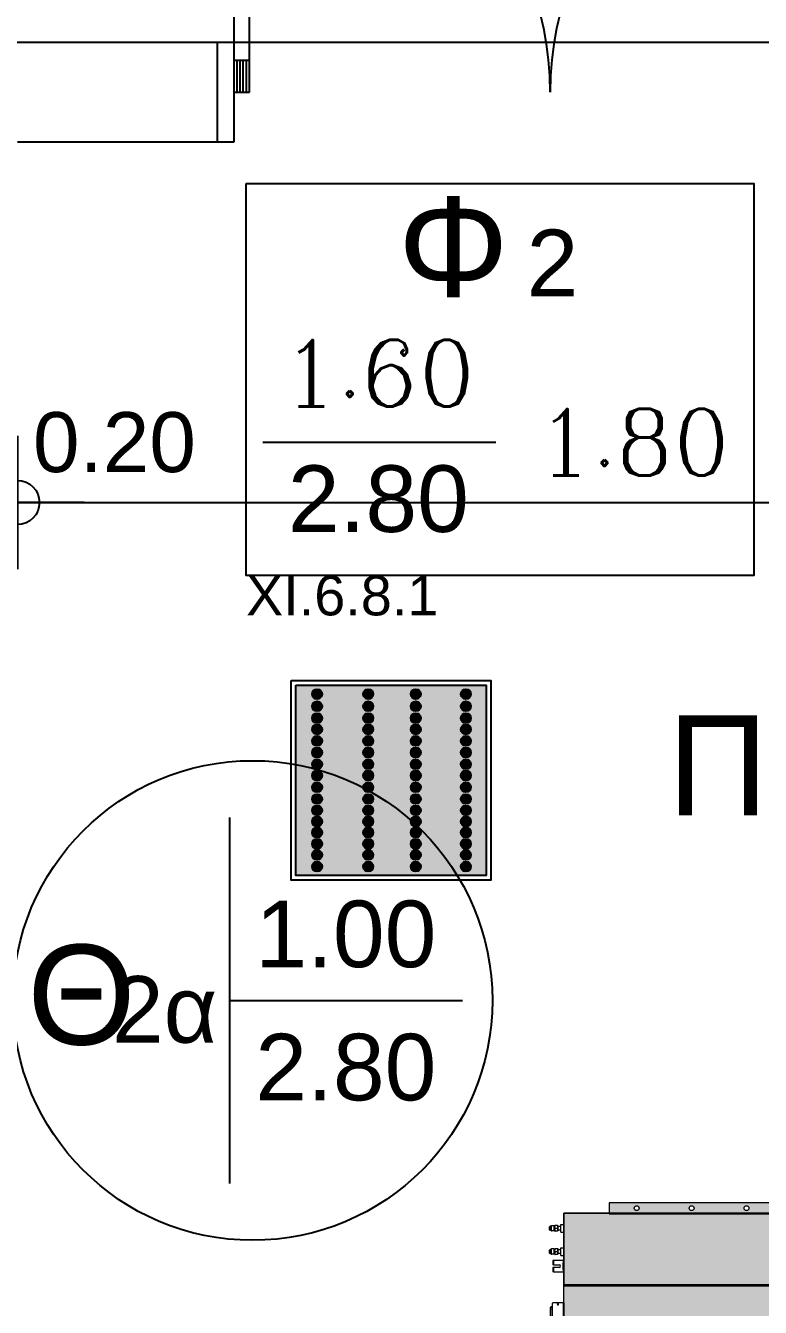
# Model space of a CAD drawing. Header units: metres. Extents: x 0 to 132, y -109 to 310.
# Drawn here: x 15.243 to 17.45, y 21.583 to 25.433 of the extents above; entities that cross this region are included whole.
import ezdxf
from ezdxf.enums import TextEntityAlignment as Align

# ---------------------------------------------------------------- set-up
doc = ezdxf.new("R2010")
doc.units = ezdxf.units.M
doc.header["$LTSCALE"] = 0.036
doc.layers.get('0').update_dxf_attribs({"color": 252})
doc.layers.get('Defpoints').update_dxf_attribs({"color": 252})
for name, color, linetype in [('arxitektonika', 254, 'Continuous'), ('DIMBLK', 252, 'Continuous'), ('electext', 20, 'Continuous'), ('HLEK_FL001_SYMBOLS', 230, 'Continuous'), ('Parathira', 252, 'Continuous')]:
    doc.layers.add(name, color=color, linetype=linetype)
doc.layers.add('axel', color=170, linetype='Continuous', lineweight=0)
doc.styles.add('COMU-N', font='arial.ttf')
doc.styles.get("Standard").update_dxf_attribs({"font": 'arial.ttf'})
doc.dimstyles.new('CADWDOT', dxfattribs={"dimscale": 0.1, "dimtxt": 1.8, "dimasz": 0.08, "dimexe": 2, "dimexo": 0, "dimgap": 0.09, "dimtad": 0, "dimrnd": 0.001, "dimzin": 0, "dimdsep": 46, "dimtxsty": 'Standard', "dimblk1": 'ARTDIM', "dimblk2": 'ARTDIM', "dimsah": 1, "dimcen": 0.09, "dimdle": 0.05, "dimse1": 1, "dimse2": 1, "dimadec": 0, "dimazin": 0, "dimtfac": 1, "dimtmove": 0, "dimatfit": 3, "dimldrblk": 'ARTDIM', "dimfxl": 2, "dimtvp": 0.9999, "dimtolj": 1, "dimtzin": 0, "dimarcsym": 0})

# ---------------------------------------------------------------- blocks, each defined once
blk = doc.blocks.new('A$C30105C54')
at = {"layer": 'Parathira'}
for p, q in [((0.05, 0.8), (0.05, -0.15)), ((0.0595, 0.705), (0.0595, 0.8)), ((0.069, 0.705), (0.069, 0.7998)), ((0.0785, 0.705), (0.0785, 0.7996)), ((0.088, 0.705), (0.088, 0.7992)), ((0.0975, -0.15), (0.0975, 0.7988)), ((1.9025, -0.15), (1.9025, 0.7988)), ((1.912, 0.705), (1.912, 0.7992)), ((1.9215, 0.705), (1.9215, 0.7996)), ((1.931, 0.705), (1.931, 0.7998)), ((1.9405, 0.705), (1.9405, 0.8)), ((1.95, 0.8), (1.95, -0.15)), ((0.0975, 0.705), (0.05, 0.705)), ((1.9025, 0.705), (1.95, 0.705)), ((0, 0), (0.05, 0)), ((0.05, 0), (0.05, -0.3)), ((1.95, 0), (1.95, -0.3)), ((2, 0), (1.95, 0)), ((0.0975, -0.055), (0.05, -0.055)), ((0.0595, -0.15), (0.0595, -0.055)), ((0.069, -0.15), (0.069, -0.055)), ((0.0785, -0.15), (0.0785, -0.055)), ((0.088, -0.15), (0.088, -0.055)), ((1.9025, -0.055), (1.95, -0.055)), ((1.912, -0.15), (1.912, -0.055)), ((1.9215, -0.15), (1.9215, -0.055)), ((1.931, -0.15), (1.931, -0.055)), ((1.9405, -0.15), (1.9405, -0.055)), ((0.05, -0.15), (0.0975, -0.15)), ((1.95, -0.15), (1.9025, -0.15)), ((0.05, -0.3), (0, -0.3)), ((1.95, -0.3), (2, -0.3))]:
    blk.add_line(p, q, dxfattribs=at)
for centre, start, end in [((0.05, -0.15), 0, 90), ((1.95, -0.15), 90, 180)]:
    blk.add_arc(centre, 0.95, start, end, dxfattribs=at)
blk = doc.blocks.new('ARTDIM')
at = {"layer": 'DIMBLK'}
for p, q in [((0, -24.9975), (0, 24.9975)), ((-24.9975, 0), (24.9975, 0))]:
    blk.add_line(p, q, dxfattribs=at)
blk.add_circle((0, 0), 8.25, dxfattribs=at)
blk = doc.blocks.new('*D284')
at = {"layer": 'arxitektonika', "color": 0, "lineweight": -2}
for p, q in [((15.0262, 24.0007), (15.2102, 24.0007)), ((15.2182, 24.0007), (15.7927, 24.0007))]:
    blk.add_line(p, q, dxfattribs=at)
at = {"layer": 'Defpoints', "color": 0, "transparency": 16777216}
for p in [(15.0182, 24.4001), (15.2182, 24.4001), (15.2182, 24.0007)]:
    blk.add_point(p, dxfattribs=at)
at = {"layer": 'arxitektonika', "color": 0, "lineweight": -2, "xscale": 0.008, "yscale": 0.008, "zscale": 0.008, "rotation": 180}
blk.add_blockref('ARTDIM', (15.0182, 24.0007), dxfattribs=at)
at = {"layer": 'arxitektonika', "color": 0, "lineweight": -2, "xscale": 0.008, "yscale": 0.008, "zscale": 0.008}
blk.add_blockref('ARTDIM', (15.2182, 24.0007), dxfattribs=at)
at = {"layer": 'arxitektonika', "color": 0, "insert": (15.5095, 24.1807), "char_height": 0.18, "attachment_point": 5}
blk.add_mtext('\\A1;0.20', dxfattribs=at)
blk = doc.blocks.new('*D300')
at = {"layer": 'arxitektonika', "color": 0, "lineweight": -2}
blk.add_line((15.2262, 24.0007), (22.0102, 24.0007), dxfattribs=at)
at = {"layer": 'Defpoints', "color": 0, "transparency": 16777216}
for p in [(15.2182, 25.083), (22.0182, 25.083), (22.0182, 24.0007)]:
    blk.add_point(p, dxfattribs=at)
at = {"layer": 'arxitektonika', "color": 0, "lineweight": -2, "xscale": 0.008, "yscale": 0.008, "zscale": 0.008, "rotation": 180}
blk.add_blockref('ARTDIM', (15.2182, 24.0007), dxfattribs=at)
at = {"layer": 'arxitektonika', "color": 0, "lineweight": -2, "xscale": 0.008, "yscale": 0.008, "zscale": 0.008}
blk.add_blockref('ARTDIM', (22.0182, 24.0007), dxfattribs=at)
at = {"layer": 'arxitektonika', "color": 0, "insert": (18.6182, 24.1807), "char_height": 0.18, "attachment_point": 5}
blk.add_mtext('\\A1;6.80', dxfattribs=at)
blk = doc.blocks.new('panel led 4x16W 60x60cm acrylic')
at = {"layer": 'HLEK_FL001_SYMBOLS', "linetype": 'Continuous', "lineweight": 0}
h = blk.add_hatch(color=201, dxfattribs=at)
h.dxf.hatch_style = 1
h.paths.add_polyline_path([(45.4184, 65.5575), (45.4184, 64.9863), (45.9896, 64.9863), (45.9896, 65.5575)])
h.paths.add_polyline_path([(45.6208, 65.3554, -1), (45.6508, 65.3554, -1)], flags=16)
h.paths.add_polyline_path([(45.6208, 65.3904, -1), (45.6508, 65.3904, -1)], flags=16)
h.paths.add_polyline_path([(45.7936, 65.3554, -1), (45.7636, 65.3554, -1)], flags=16)
h.paths.add_polyline_path([(45.7636, 65.3904, -1), (45.7936, 65.3904, -1)], flags=16)
h.paths.add_polyline_path([(45.6508, 65.3202, -1), (45.6208, 65.3202, -1)], flags=16)
h.paths.add_polyline_path([(45.7936, 65.3202, -1), (45.7636, 65.3202, -1)], flags=16)
h.paths.add_polyline_path([(45.6208, 65.4249, -1), (45.6508, 65.4249, -1)], flags=16)
h.paths.add_polyline_path([(45.7636, 65.4249, -1), (45.7936, 65.4249, -1)], flags=16)
h.paths.add_polyline_path([(45.6508, 65.2864, -1), (45.6208, 65.2864, -1)], flags=16)
h.paths.add_polyline_path([(45.7936, 65.2864, -1), (45.7636, 65.2864, -1)], flags=16)
h.paths.add_polyline_path([(45.6208, 65.4586, -1), (45.6508, 65.4586, -1)], flags=16)
h.paths.add_polyline_path([(45.7636, 65.4586, -1), (45.7936, 65.4586, -1)], flags=16)
h.paths.add_polyline_path([(45.6508, 65.2511, -1), (45.6208, 65.2511, -1)], flags=16)
h.paths.add_polyline_path([(45.7936, 65.2511, -1), (45.7636, 65.2511, -1)], flags=16)
h.paths.add_polyline_path([(45.6208, 65.4943, -1), (45.6508, 65.4943, -1)], flags=16)
h.paths.add_polyline_path([(45.7636, 65.4943, -1), (45.7936, 65.4943, -1)], flags=16)
h.paths.add_polyline_path([(45.6508, 65.2158, -1), (45.6208, 65.2158, -1)], flags=16)
h.paths.add_polyline_path([(45.7936, 65.2158, -1), (45.7636, 65.2158, -1)], flags=16)
h.paths.add_polyline_path([(45.6208, 65.531, -1), (45.6508, 65.531, -1)], flags=16)
h.paths.add_polyline_path([(45.7636, 65.531, -1), (45.7936, 65.531, -1)], flags=16)
h.paths.add_polyline_path([(45.6508, 65.1817, -1), (45.6208, 65.1817, -1)], flags=16)
h.paths.add_polyline_path([(45.7936, 65.1817, -1), (45.7636, 65.1817, -1)], flags=16)
h.paths.add_polyline_path([(45.4672, 65.3554, -1), (45.4972, 65.3554, -1)], flags=16)
h.paths.add_polyline_path([(45.4672, 65.3904, -1), (45.4972, 65.3904, -1)], flags=16)
h.paths.add_polyline_path([(45.4972, 65.3202, -1), (45.4672, 65.3202, -1)], flags=16)
h.paths.add_polyline_path([(45.6508, 65.1482, -1), (45.6208, 65.1482, -1)], flags=16)
h.paths.add_polyline_path([(45.9441, 65.3554, -1), (45.9141, 65.3554, -1)], flags=16)
h.paths.add_polyline_path([(45.9441, 65.3904, -1), (45.9141, 65.3904, -1)], flags=16)
h.paths.add_polyline_path([(45.7936, 65.1482, -1), (45.7636, 65.1482, -1)], flags=16)
h.paths.add_polyline_path([(45.4672, 65.4249, -1), (45.4972, 65.4249, -1)], flags=16)
h.paths.add_polyline_path([(45.9441, 65.3202, -1), (45.9141, 65.3202, -1)], flags=16)
h.paths.add_polyline_path([(45.4972, 65.2864, -1), (45.4672, 65.2864, -1)], flags=16)
h.paths.add_polyline_path([(45.9141, 65.4249, -1), (45.9441, 65.4249, -1)], flags=16)
h.paths.add_polyline_path([(45.9441, 65.2864, -1), (45.9141, 65.2864, -1)], flags=16)
h.paths.add_polyline_path([(45.4672, 65.4586, -1), (45.4972, 65.4586, -1)], flags=16)
h.paths.add_polyline_path([(45.9141, 65.4586, -1), (45.9441, 65.4586, -1)], flags=16)
h.paths.add_polyline_path([(45.4972, 65.2511, -1), (45.4672, 65.2511, -1)], flags=16)
h.paths.add_polyline_path([(45.9441, 65.2511, -1), (45.9141, 65.2511, -1)], flags=16)
h.paths.add_polyline_path([(45.4672, 65.4943, -1), (45.4972, 65.4943, -1)], flags=16)
h.paths.add_polyline_path([(45.6508, 65.1152, -1), (45.6208, 65.1152, -1)], flags=16)
h.paths.add_polyline_path([(45.7936, 65.1152, -1), (45.7636, 65.1152, -1)], flags=16)
h.paths.add_polyline_path([(45.9141, 65.4943, -1), (45.9441, 65.4943, -1)], flags=16)
h.paths.add_polyline_path([(45.4972, 65.2158, -1), (45.4672, 65.2158, -1)], flags=16)
h.paths.add_polyline_path([(45.9441, 65.2158, -1), (45.9141, 65.2158, -1)], flags=16)
h.paths.add_polyline_path([(45.4672, 65.531, -1), (45.4972, 65.531, -1)], flags=16)
h.paths.add_polyline_path([(45.9141, 65.531, -1), (45.9441, 65.531, -1)], flags=16)
h.paths.add_polyline_path([(45.4972, 65.1817, -1), (45.4672, 65.1817, -1)], flags=16)
h.paths.add_polyline_path([(45.9441, 65.1817, -1), (45.9141, 65.1817, -1)], flags=16)
h.paths.add_polyline_path([(45.6508, 65.0811, -1), (45.6208, 65.0811, -1)], flags=16)
h.paths.add_polyline_path([(45.7936, 65.0811, -1), (45.7636, 65.0811, -1)], flags=16)
h.paths.add_polyline_path([(45.4972, 65.1482, -1), (45.4672, 65.1482, -1)], flags=16)
h.paths.add_polyline_path([(45.9441, 65.1482, -1), (45.9141, 65.1482, -1)], flags=16)
h.paths.add_polyline_path([(45.6508, 65.048, -1), (45.6208, 65.048, -1)], flags=16)
h.paths.add_polyline_path([(45.7936, 65.048, -1), (45.7636, 65.048, -1)], flags=16)
h.paths.add_polyline_path([(45.4972, 65.1152, -1), (45.4672, 65.1152, -1)], flags=16)
h.paths.add_polyline_path([(45.9441, 65.1152, -1), (45.9141, 65.1152, -1)], flags=16)
h.paths.add_polyline_path([(45.6508, 65.0128, -1), (45.6208, 65.0128, -1)], flags=16)
h.paths.add_polyline_path([(45.4972, 65.0811, -1), (45.4672, 65.0811, -1)], flags=16)
h.paths.add_polyline_path([(45.7936, 65.0128, -1), (45.7636, 65.0128, -1)], flags=16)
h.paths.add_polyline_path([(45.9441, 65.0811, -1), (45.9141, 65.0811, -1)], flags=16)
h.paths.add_polyline_path([(45.4972, 65.048, -1), (45.4672, 65.048, -1)], flags=16)
h.paths.add_polyline_path([(45.9441, 65.048, -1), (45.9141, 65.048, -1)], flags=16)
h.paths.add_polyline_path([(45.4972, 65.0128, -1), (45.4672, 65.0128, -1)], flags=16)
h.paths.add_polyline_path([(45.9441, 65.0128, -1), (45.9141, 65.0128, -1)], flags=16)
h = blk.add_hatch(color=11, dxfattribs=at)
h.dxf.hatch_style = 1
h.paths.add_polyline_path([(45.4972, 65.531, 1), (45.4672, 65.531, 1)])
h = blk.add_hatch(color=11, dxfattribs=at)
h.dxf.hatch_style = 1
h.paths.add_polyline_path([(45.6508, 65.531, 1), (45.6208, 65.531, 1)])
h = blk.add_hatch(color=11, dxfattribs=at)
h.dxf.hatch_style = 1
h.paths.add_polyline_path([(45.7936, 65.531, 1), (45.7636, 65.531, 1)])
h = blk.add_hatch(color=11, dxfattribs=at)
h.dxf.hatch_style = 1
h.paths.add_polyline_path([(45.9441, 65.531, 1), (45.9141, 65.531, 1)])
h = blk.add_hatch(color=11, dxfattribs=at)
h.dxf.hatch_style = 1
h.paths.add_polyline_path([(45.4972, 65.4943, 1), (45.4672, 65.4943, 1)])
h = blk.add_hatch(color=11, dxfattribs=at)
h.dxf.hatch_style = 1
h.paths.add_polyline_path([(45.6508, 65.4943, 1), (45.6208, 65.4943, 1)])
h = blk.add_hatch(color=11, dxfattribs=at)
h.dxf.hatch_style = 1
h.paths.add_polyline_path([(45.7936, 65.4943, 1), (45.7636, 65.4943, 1)])
h = blk.add_hatch(color=11, dxfattribs=at)
h.dxf.hatch_style = 1
h.paths.add_polyline_path([(45.9441, 65.4943, 1), (45.9141, 65.4943, 1)])
h = blk.add_hatch(color=11, dxfattribs=at)
h.dxf.hatch_style = 1
h.paths.add_polyline_path([(45.4972, 65.4586, 1), (45.4672, 65.4586, 1)])
h = blk.add_hatch(color=11, dxfattribs=at)
h.dxf.hatch_style = 1
h.paths.add_polyline_path([(45.6508, 65.4586, 1), (45.6208, 65.4586, 1)])
h = blk.add_hatch(color=11, dxfattribs=at)
h.dxf.hatch_style = 1
h.paths.add_polyline_path([(45.7936, 65.4586, 1), (45.7636, 65.4586, 1)])
h = blk.add_hatch(color=11, dxfattribs=at)
h.dxf.hatch_style = 1
h.paths.add_polyline_path([(45.9441, 65.4586, 1), (45.9141, 65.4586, 1)])
h = blk.add_hatch(color=11, dxfattribs=at)
h.dxf.hatch_style = 1
h.paths.add_polyline_path([(45.4972, 65.4249, 1), (45.4672, 65.4249, 1)])
h = blk.add_hatch(color=11, dxfattribs=at)
h.dxf.hatch_style = 1
h.paths.add_polyline_path([(45.6508, 65.4249, 1), (45.6208, 65.4249, 1)])
h = blk.add_hatch(color=11, dxfattribs=at)
h.dxf.hatch_style = 1
h.paths.add_polyline_path([(45.7936, 65.4249, 1), (45.7636, 65.4249, 1)])
h = blk.add_hatch(color=11, dxfattribs=at)
h.dxf.hatch_style = 1
h.paths.add_polyline_path([(45.9441, 65.4249, 1), (45.9141, 65.4249, 1)])
h = blk.add_hatch(color=11, dxfattribs=at)
h.dxf.hatch_style = 1
h.paths.add_polyline_path([(45.4972, 65.3904, 1), (45.4672, 65.3904, 1)])
h = blk.add_hatch(color=11, dxfattribs=at)
h.dxf.hatch_style = 1
h.paths.add_polyline_path([(45.6508, 65.3904, 1), (45.6208, 65.3904, 1)])
h = blk.add_hatch(color=11, dxfattribs=at)
h.dxf.hatch_style = 1
h.paths.add_polyline_path([(45.7936, 65.3904, 1), (45.7636, 65.3904, 1)])
h = blk.add_hatch(color=11, dxfattribs=at)
h.dxf.hatch_style = 1
h.paths.add_polyline_path([(45.9441, 65.3904, 1), (45.9141, 65.3904, 1)])
h = blk.add_hatch(color=11, dxfattribs=at)
h.dxf.hatch_style = 1
h.paths.add_polyline_path([(45.4972, 65.3554, 1), (45.4672, 65.3554, 1)])
h = blk.add_hatch(color=11, dxfattribs=at)
h.dxf.hatch_style = 1
h.paths.add_polyline_path([(45.4972, 65.3202, 1), (45.4672, 65.3202, 1)])
h = blk.add_hatch(color=11, dxfattribs=at)
h.dxf.hatch_style = 1
h.paths.add_polyline_path([(45.6508, 65.3554, 1), (45.6208, 65.3554, 1)])
h = blk.add_hatch(color=11, dxfattribs=at)
h.dxf.hatch_style = 1
h.paths.add_polyline_path([(45.6508, 65.3202, 1), (45.6208, 65.3202, 1)])
h = blk.add_hatch(color=11, dxfattribs=at)
h.dxf.hatch_style = 1
h.paths.add_polyline_path([(45.7936, 65.3554, 1), (45.7636, 65.3554, 1)])
h = blk.add_hatch(color=11, dxfattribs=at)
h.dxf.hatch_style = 1
h.paths.add_polyline_path([(45.7936, 65.3202, 1), (45.7636, 65.3202, 1)])
h = blk.add_hatch(color=11, dxfattribs=at)
h.dxf.hatch_style = 1
h.paths.add_polyline_path([(45.9441, 65.3554, 1), (45.9141, 65.3554, 1)])
h = blk.add_hatch(color=11, dxfattribs=at)
h.dxf.hatch_style = 1
h.paths.add_polyline_path([(45.9441, 65.3202, 1), (45.9141, 65.3202, 1)])
h = blk.add_hatch(color=11, dxfattribs=at)
h.dxf.hatch_style = 1
h.paths.add_polyline_path([(45.4972, 65.2864, 1), (45.4672, 65.2864, 1)])
h = blk.add_hatch(color=11, dxfattribs=at)
h.dxf.hatch_style = 1
h.paths.add_polyline_path([(45.6508, 65.2864, 1), (45.6208, 65.2864, 1)])
h = blk.add_hatch(color=11, dxfattribs=at)
h.dxf.hatch_style = 1
h.paths.add_polyline_path([(45.7936, 65.2864, 1), (45.7636, 65.2864, 1)])
h = blk.add_hatch(color=11, dxfattribs=at)
h.dxf.hatch_style = 1
h.paths.add_polyline_path([(45.9441, 65.2864, 1), (45.9141, 65.2864, 1)])
h = blk.add_hatch(color=11, dxfattribs=at)
h.dxf.hatch_style = 1
h.paths.add_polyline_path([(45.4972, 65.2511, 1), (45.4672, 65.2511, 1)])
h = blk.add_hatch(color=11, dxfattribs=at)
h.dxf.hatch_style = 1
h.paths.add_polyline_path([(45.6508, 65.2511, 1), (45.6208, 65.2511, 1)])
h = blk.add_hatch(color=11, dxfattribs=at)
h.dxf.hatch_style = 1
h.paths.add_polyline_path([(45.7936, 65.2511, 1), (45.7636, 65.2511, 1)])
h = blk.add_hatch(color=11, dxfattribs=at)
h.dxf.hatch_style = 1
h.paths.add_polyline_path([(45.9441, 65.2511, 1), (45.9141, 65.2511, 1)])
h = blk.add_hatch(color=11, dxfattribs=at)
h.dxf.hatch_style = 1
h.paths.add_polyline_path([(45.4972, 65.2158, 1), (45.4672, 65.2158, 1)])
h = blk.add_hatch(color=11, dxfattribs=at)
h.dxf.hatch_style = 1
h.paths.add_polyline_path([(45.6508, 65.2158, 1), (45.6208, 65.2158, 1)])
h = blk.add_hatch(color=11, dxfattribs=at)
h.dxf.hatch_style = 1
h.paths.add_polyline_path([(45.7936, 65.2158, 1), (45.7636, 65.2158, 1)])
h = blk.add_hatch(color=11, dxfattribs=at)
h.dxf.hatch_style = 1
h.paths.add_polyline_path([(45.9441, 65.2158, 1), (45.9141, 65.2158, 1)])
h = blk.add_hatch(color=11, dxfattribs=at)
h.dxf.hatch_style = 1
h.paths.add_polyline_path([(45.4972, 65.1817, 1), (45.4672, 65.1817, 1)])
h = blk.add_hatch(color=11, dxfattribs=at)
h.dxf.hatch_style = 1
h.paths.add_polyline_path([(45.6508, 65.1817, 1), (45.6208, 65.1817, 1)])
h = blk.add_hatch(color=11, dxfattribs=at)
h.dxf.hatch_style = 1
h.paths.add_polyline_path([(45.7936, 65.1817, 1), (45.7636, 65.1817, 1)])
h = blk.add_hatch(color=11, dxfattribs=at)
h.dxf.hatch_style = 1
h.paths.add_polyline_path([(45.9441, 65.1817, 1), (45.9141, 65.1817, 1)])
h = blk.add_hatch(color=11, dxfattribs=at)
h.dxf.hatch_style = 1
h.paths.add_polyline_path([(45.4972, 65.1482, 1), (45.4672, 65.1482, 1)])
h = blk.add_hatch(color=11, dxfattribs=at)
h.dxf.hatch_style = 1
h.paths.add_polyline_path([(45.6508, 65.1482, 1), (45.6208, 65.1482, 1)])
h = blk.add_hatch(color=11, dxfattribs=at)
h.dxf.hatch_style = 1
h.paths.add_polyline_path([(45.7936, 65.1482, 1), (45.7636, 65.1482, 1)])
h = blk.add_hatch(color=11, dxfattribs=at)
h.dxf.hatch_style = 1
h.paths.add_polyline_path([(45.9441, 65.1482, 1), (45.9141, 65.1482, 1)])
h = blk.add_hatch(color=11, dxfattribs=at)
h.dxf.hatch_style = 1
h.paths.add_polyline_path([(45.4972, 65.1152, 1), (45.4672, 65.1152, 1)])
h = blk.add_hatch(color=11, dxfattribs=at)
h.dxf.hatch_style = 1
h.paths.add_polyline_path([(45.6508, 65.1152, 1), (45.6208, 65.1152, 1)])
h = blk.add_hatch(color=11, dxfattribs=at)
h.dxf.hatch_style = 1
h.paths.add_polyline_path([(45.7936, 65.1152, 1), (45.7636, 65.1152, 1)])
h = blk.add_hatch(color=11, dxfattribs=at)
h.dxf.hatch_style = 1
h.paths.add_polyline_path([(45.9441, 65.1152, 1), (45.9141, 65.1152, 1)])
h = blk.add_hatch(color=11, dxfattribs=at)
h.dxf.hatch_style = 1
h.paths.add_polyline_path([(45.4972, 65.0811, 1), (45.4672, 65.0811, 1)])
h = blk.add_hatch(color=11, dxfattribs=at)
h.dxf.hatch_style = 1
h.paths.add_polyline_path([(45.6508, 65.0811, 1), (45.6208, 65.0811, 1)])
h = blk.add_hatch(color=11, dxfattribs=at)
h.dxf.hatch_style = 1
h.paths.add_polyline_path([(45.7936, 65.0811, 1), (45.7636, 65.0811, 1)])
h = blk.add_hatch(color=11, dxfattribs=at)
h.dxf.hatch_style = 1
h.paths.add_polyline_path([(45.9441, 65.0811, 1), (45.9141, 65.0811, 1)])
h = blk.add_hatch(color=11, dxfattribs=at)
h.dxf.hatch_style = 1
h.paths.add_polyline_path([(45.4972, 65.048, 1), (45.4672, 65.048, 1)])
h = blk.add_hatch(color=11, dxfattribs=at)
h.dxf.hatch_style = 1
h.paths.add_polyline_path([(45.4972, 65.0128, 1), (45.4672, 65.0128, 1)])
h = blk.add_hatch(color=11, dxfattribs=at)
h.dxf.hatch_style = 1
h.paths.add_polyline_path([(45.6508, 65.048, 1), (45.6208, 65.048, 1)])
h = blk.add_hatch(color=11, dxfattribs=at)
h.dxf.hatch_style = 1
h.paths.add_polyline_path([(45.6508, 65.0128, 1), (45.6208, 65.0128, 1)])
h = blk.add_hatch(color=11, dxfattribs=at)
h.dxf.hatch_style = 1
h.paths.add_polyline_path([(45.7936, 65.048, 1), (45.7636, 65.048, 1)])
h = blk.add_hatch(color=11, dxfattribs=at)
h.dxf.hatch_style = 1
h.paths.add_polyline_path([(45.7936, 65.0128, 1), (45.7636, 65.0128, 1)])
h = blk.add_hatch(color=11, dxfattribs=at)
h.dxf.hatch_style = 1
h.paths.add_polyline_path([(45.9441, 65.048, 1), (45.9141, 65.048, 1)])
h = blk.add_hatch(color=11, dxfattribs=at)
h.dxf.hatch_style = 1
h.paths.add_polyline_path([(45.9441, 65.0128, 1), (45.9141, 65.0128, 1)])
at = {"layer": 'HLEK_FL001_SYMBOLS'}
for points in [[(45.4043, 65.5722), (46.0043, 65.5722), (46.0043, 64.9722), (45.4043, 64.9722)], [(45.4184, 65.5575), (45.9896, 65.5575), (45.9896, 64.9863), (45.4184, 64.9863)]]:
    blk.add_lwpolyline(points, close=True, dxfattribs=at)
for centre in [(45.4822, 65.531), (45.6358, 65.531), (45.7786, 65.531), (45.9291, 65.531), (45.4822, 65.4943), (45.6358, 65.4943), (45.7786, 65.4943), (45.9291, 65.4943), (45.4822, 65.4586), (45.6358, 65.4586), (45.7786, 65.4586), (45.9291, 65.4586), (45.4822, 65.4249), (45.6358, 65.4249), (45.7786, 65.4249), (45.9291, 65.4249), (45.4822, 65.3904), (45.6358, 65.3904), (45.7786, 65.3904), (45.9291, 65.3904), (45.4822, 65.3554), (45.4822, 65.3202), (45.6358, 65.3554), (45.6358, 65.3202), (45.7786, 65.3554), (45.7786, 65.3202), (45.9291, 65.3554), (45.9291, 65.3202), (45.4822, 65.2864), (45.6358, 65.2864), (45.7786, 65.2864), (45.9291, 65.2864), (45.4822, 65.2511), (45.6358, 65.2511), (45.7786, 65.2511), (45.9291, 65.2511), (45.4822, 65.2158), (45.6358, 65.2158), (45.7786, 65.2158), (45.9291, 65.2158), (45.4822, 65.1817), (45.6358, 65.1817), (45.7786, 65.1817), (45.9291, 65.1817), (45.4822, 65.1482), (45.6358, 65.1482), (45.7786, 65.1482), (45.9291, 65.1482), (45.4822, 65.1152), (45.6358, 65.1152), (45.7786, 65.1152), (45.9291, 65.1152), (45.4822, 65.0811), (45.6358, 65.0811), (45.7786, 65.0811), (45.9291, 65.0811), (45.4822, 65.048), (45.4822, 65.0128), (45.6358, 65.048), (45.6358, 65.0128), (45.7786, 65.048), (45.7786, 65.0128), (45.9291, 65.048), (45.9291, 65.0128)]:
    blk.add_circle(centre, 0.015, dxfattribs=at)
blk = doc.blocks.new('A$C5A126718')
at = {"layer": 'axel'}
for p, q in [((-0.0317, 0.0343), (-0.0317, 0.0321)), ((-0.0301, 0.0343), (-0.0317, 0.0343)), ((-0.0317, 0.0321), (-0.0317, 0.0236)), ((-0.0317, 0.0321), (-0.0301, 0.0321)), ((-0.0317, 0.0236), (-0.0301, 0.0236)), ((-0.0317, 0.0236), (-0.0317, 0.0214)), ((-0.0301, 0.0214), (-0.0317, 0.0214)), ((-0.0301, 0.0129), (-0.0317, 0.0129)), ((-0.0317, 0.0129), (-0.0317, 0.0107)), ((-0.0317, 0.0107), (-0.0301, 0.0107)), ((-0.0317, 0.0107), (-0.0317, 0.0021)), ((-0.0317, 0.0021), (-0.0301, 0.0021)), ((-0.0317, 0.0021), (-0.0317, 0)), ((-0.0301, 0), (-0.0317, 0)), ((-0.0012, 0.0343), (-0.0301, 0.0343)), ((-0.0301, 0.0343), (-0.0301, 0.0321)), ((-0.0301, 0.0321), (-0.0301, 0.0236)), ((-0.0301, 0.0236), (-0.0301, 0.0214)), ((-0.0301, 0.0214), (-0.0131, 0.0214)), ((-0.0301, 0.0129), (-0.0301, 0.0107)), ((-0.0131, 0.0129), (-0.0301, 0.0129)), ((-0.0301, 0.0107), (-0.0301, 0.0021)), ((-0.0301, 0.0021), (-0.0301, 0)), ((-0.0301, 0), (-0.0012, 0)), ((-0.0012, 0.0343), (0, 0.0343)), ((-0.0012, 0.0343), (-0.0012, 0.033)), ((-0.0012, 0.033), (-0.0012, 0.03)), ((-0.0012, 0.03), (-0.0012, 0.0271)), ((-0.0012, 0.0271), (0, 0.0271)), ((-0.0012, 0.027), (-0.0012, 0.0271)), ((-0.0012, 0.0073), (-0.0012, 0.027)), ((-0.0012, 0.0071), (-0.0012, 0.0073)), ((-0.0012, 0.0071), (0, 0.0071)), ((-0.0012, 0.0071), (-0.0012, 0.0043)), ((-0.0012, 0.0043), (-0.0012, 0.0013)), ((-0.0012, 0.0013), (-0.0012, 0)), ((-0.0012, 0), (0, 0)), ((0.0004, 0.0271), (0.0004, 0.0343)), ((0.0004, 0.0271), (0.0004, 0.0343)), ((0.0004, 0.0211), (0.0004, 0.0271)), ((0.0004, 0.0211), (0.0004, 0.0271)), ((0.0004, 0.0207), (0.0004, 0.0211)), ((0.0004, 0.0207), (0.0004, 0.0211)), ((0.0004, 0.0186), (0.0004, 0.0207)), ((0.0004, 0.0186), (0.0004, 0.0207)), ((0.0004, 0.0157), (0.0004, 0.0186)), ((0.0004, 0.0157), (0.0004, 0.0186)), ((0.0004, 0.0136), (0.0004, 0.0157)), ((0.0004, 0.0136), (0.0004, 0.0157)), ((0.0004, 0.0132), (0.0004, 0.0136)), ((0.0004, 0.0132), (0.0004, 0.0136)), ((0.0004, 0.0071), (0.0004, 0.0132)), ((0.0004, 0.0071), (0.0004, 0.0132)), ((0.0004, 0), (0.0004, 0.0071)), ((0.0004, 0), (0.0004, 0.0071))]:
    blk.add_line(p, q, dxfattribs=at)
blk.add_arc((-0.0131, 0.0171), 0.00429, 270, 90, dxfattribs=at)
blk = doc.blocks.new('A$C3A54651E')
at = {"layer": 'axel'}
for p, q in [((0.0091, 0.0228), (0, 0.0228)), ((0, 0.0228), (0, 0)), ((0.0091, 0), (0, 0)), ((0.0091, 0), (0.0091, 0.0228)), ((0.0091, 0.0171), (0.0162, 0.0171)), ((0.0091, 0.0057), (0.0162, 0.0057)), ((0.0162, 0.019), (0.0166, 0.0193)), ((0.0162, 0.0038), (0.0162, 0.019)), ((0.0162, 0.0038), (0.0166, 0.0035)), ((0.0166, 0.0035), (0.0166, 0.0193)), ((0.0166, 0.0193), (0.0184, 0.0193)), ((0.0166, 0.0035), (0.0184, 0.0035)), ((0.0184, 0.02), (0.0184, 0.0199)), ((0.0184, 0.02), (0.0184, 0.02)), ((0.0184, 0.0199), (0.0184, 0.0193)), ((0.0184, 0.0193), (0.0184, 0.0153)), ((0.0184, 0.0153), (0.0184, 0.0067)), ((0.0184, 0.0067), (0.0184, 0.0035)), ((0.0184, 0.0035), (0.0184, 0.0028)), ((0.0184, 0.0028), (0.0184, 0.0028)), ((0.0191, 0.0202), (0.0254, 0.0202)), ((0.0191, 0.0197), (0.0254, 0.0197)), ((0.0191, 0.0109), (0.0254, 0.0109)), ((0.0191, 0.0026), (0.0254, 0.0026)), ((0.0262, 0.0199), (0.0262, 0.02)), ((0.0262, 0.02), (0.0262, 0.02)), ((0.0262, 0.0182), (0.0262, 0.0199)), ((0.0262, 0.0153), (0.0262, 0.0182)), ((0.0262, 0.0182), (0.0284, 0.0182)), ((0.0262, 0.0067), (0.0262, 0.0153)), ((0.0262, 0.0046), (0.0262, 0.0067)), ((0.0262, 0.0028), (0.0262, 0.0046)), ((0.0262, 0.0046), (0.0284, 0.0046)), ((0.0262, 0.0028), (0.0262, 0.0028)), ((0.0284, 0.0193), (0.037, 0.0193)), ((0.0284, 0.0182), (0.0284, 0.0193)), ((0.0284, 0.0046), (0.0284, 0.0182)), ((0.0284, 0.0035), (0.0284, 0.0046)), ((0.0284, 0.0035), (0.037, 0.0035)), ((0.037, 0.0035), (0.037, 0.0193)), ((0.0373, 0.019), (0.037, 0.0193)), ((0.0373, 0.0037), (0.037, 0.0035)), ((0.0373, 0.0182), (0.0373, 0.019)), ((0.0373, 0.0046), (0.0373, 0.0182)), ((0.0373, 0.0182), (0.0403, 0.0182)), ((0.0373, 0.0037), (0.0373, 0.0046)), ((0.0373, 0.0046), (0.0403, 0.0046)), ((0.0403, 0.0046), (0.0403, 0.0182)), ((0.0423, 0.0162), (0.0403, 0.0182)), ((0.0423, 0.0066), (0.0403, 0.0046)), ((0.0423, 0.0066), (0.0423, 0.0162))]:
    blk.add_line(p, q, dxfattribs=at)
for points in [[(0.0191, 0.0202, 0.004311), (0.019, 0.0202, 0.005535), (0.0188, 0.0202, 0.007292), (0.0187, 0.0201, 0.009929), (0.0186, 0.0201), (0.0186, 0.0201, 0.019665), (0.0185, 0.02, 0.032685), (0.0184, 0.02, 0.060642), (0.0184, 0.02), (0.0184, 0.02)], [(0.0184, 0.0199, 0.159929), (0.0184, 0.0199, 0.090191), (0.0184, 0.0199, 0.0462), (0.0184, 0.0199, 0.02623), (0.0185, 0.0198), (0.0186, 0.0198, 0.013719), (0.0187, 0.0198, 0.009481), (0.0188, 0.0198, 0.006867), (0.0189, 0.0197, 0.005151), (0.0191, 0.0197)], [(0.0191, 0.0197, 0.015295), (0.0188, 0.0186, 0.017604), (0.0186, 0.0175), (0.0185, 0.0169, 0.02245), (0.0184, 0.0158), (0.0184, 0.0153)], [(0.0184, 0.0153, 0.023182), (0.0184, 0.0142, 0.022013), (0.0186, 0.0131), (0.0187, 0.0125, 0.017076), (0.0189, 0.0114), (0.0191, 0.0109)], [(0.0191, 0.0109, 0.016103), (0.0188, 0.0098, 0.018613), (0.0186, 0.0088), (0.0185, 0.0083, 0.023826), (0.0184, 0.0072), (0.0184, 0.0067)], [(0.0184, 0.0067, 0.024647), (0.0184, 0.0057, 0.023359), (0.0186, 0.0046), (0.0187, 0.0041, 0.018023), (0.0189, 0.0031), (0.0191, 0.0026)], [(0.0191, 0.0026, -0.004311), (0.019, 0.0026, -0.005535), (0.0188, 0.0026, -0.007292), (0.0187, 0.0027, -0.009929), (0.0186, 0.0027), (0.0186, 0.0027, -0.019665), (0.0185, 0.0027, -0.032685), (0.0184, 0.0028, -0.060642), (0.0184, 0.0028), (0.0184, 0.0028)], [(0.0262, 0.02, 0.102242), (0.0262, 0.02, 0.051435), (0.0261, 0.02, 0.028507), (0.0261, 0.0201, 0.01755), (0.026, 0.0201), (0.0259, 0.0201, 0.009159), (0.0258, 0.0201, 0.006785), (0.0257, 0.0202, 0.005184), (0.0255, 0.0202), (0.0254, 0.0202)], [(0.0254, 0.0197, 0.004812), (0.0256, 0.0197, 0.00636), (0.0258, 0.0198, 0.008685), (0.0259, 0.0198, 0.012384), (0.026, 0.0198), (0.0261, 0.0198, 0.023143), (0.0261, 0.0199, 0.039656), (0.0262, 0.0199, 0.07579), (0.0262, 0.0199, 0.144125), (0.0262, 0.0199)], [(0.0262, 0.0153, 0.023214), (0.0262, 0.0164, 0.02204), (0.026, 0.0175), (0.0259, 0.018, 0.017046), (0.0256, 0.0191), (0.0254, 0.0197)], [(0.0254, 0.0109, 0.01528), (0.0258, 0.012, 0.017585), (0.026, 0.013), (0.0261, 0.0136, 0.022468), (0.0262, 0.0147), (0.0262, 0.0153)], [(0.0262, 0.0067, 0.024685), (0.0262, 0.0078, 0.023392), (0.026, 0.0088), (0.0259, 0.0093, 0.017988), (0.0256, 0.0103), (0.0254, 0.0109)], [(0.0254, 0.0026, 0.016073), (0.0258, 0.0036, 0.018575), (0.026, 0.0046), (0.0261, 0.0052, 0.023861), (0.0262, 0.0062), (0.0262, 0.0067)], [(0.0262, 0.0028, -0.102242), (0.0262, 0.0028, -0.051435), (0.0261, 0.0028, -0.028507), (0.0261, 0.0027, -0.01755), (0.026, 0.0027), (0.0259, 0.0027, -0.009159), (0.0258, 0.0026, -0.006785), (0.0257, 0.0026, -0.005184), (0.0255, 0.0026), (0.0254, 0.0026)]]:
    blk.add_lwpolyline(points, format="xyb", dxfattribs=at)
blk = doc.blocks.new('A$C531E15D6')
at = {"layer": 'axel'}
for p, q in [((-0.0003, 0.0241), (-0.0003, -0.0359)), ((-0.0003, 0.0241), (0.0009, 0.0241)), ((-0.0003, 0.0134), (0, 0.0134)), ((-0.0003, 0.0113), (0, 0.0113)), ((-0.0003, 0.0066), (-0.0003, 0.0031)), ((-0.0003, 0.0066), (-0.0003, 0.0031)), ((0, 0.0059), (-0.0003, 0.0059)), ((-0.0003, 0.0031), (-0.0003, -0.0276)), ((0.0021, 0.0241), (0, 0.022)), ((0, 0.0059), (0, 0.022)), ((0, -0.0059), (0, 0.0059)), ((0, -0.0059), (0, 0.0059)), ((0.0012, 0.0241), (0.0009, 0.0241)), ((0.0012, 0.0241), (0.0009, 0.0241)), ((0.0012, 0.0241), (0.0021, 0.0241)), ((0.0021, 0.0241), (0.0321, 0.0241)), ((0.0021, 0.0241), (0.0321, 0.0241)), ((0.0321, 0.0241), (0.0343, 0.022)), ((0.0343, 0.022), (0.0343, 0.0134)), ((0.0343, 0.022), (0.0343, 0.0134)), ((0.0343, 0.0134), (0.0343, -0.0251)), ((0.0343, 0.0134), (0.0343, -0.0251)), ((0.038, 0.0127), (0.0343, 0.0128)), ((0.0347, 0.0056), (0.0343, 0.0056)), ((0.0347, 0.0056), (0.0347, -0.0059)), ((0.0357, 0.0099), (0.0357, 0.0045)), ((0.04, 0.0099), (0.0357, 0.0099)), ((0.0357, 0.0045), (0.0357, 0.0038)), ((0.0357, 0.0045), (0.0357, 0.0038)), ((0.0357, 0.0038), (0.0357, -0.0059)), ((0.0357, 0.0038), (0.0357, -0.0059)), ((0.038, 0.0127), (0.038, 0.0099)), ((0.04, 0.0099), (0.04, -0.0059)), ((0, -0.0176), (-0.0003, -0.0176)), ((-0.0003, -0.023), (0, -0.023)), ((-0.0003, -0.0251), (0, -0.0251)), ((-0.0003, -0.0276), (-0.0003, -0.0312)), ((-0.0003, -0.0276), (-0.0003, -0.0312)), ((-0.0003, -0.0359), (0.0021, -0.0359)), ((0, -0.0176), (0, -0.0059)), ((0, -0.0176), (0, -0.0059)), ((0, -0.0337), (0, -0.0176)), ((0.0021, -0.0359), (0, -0.0337)), ((0.0321, -0.0359), (0.0021, -0.0359)), ((0.0321, -0.0359), (0.0021, -0.0359)), ((0.0343, -0.0337), (0.0321, -0.0359)), ((0.0347, -0.0173), (0.0343, -0.0173)), ((0.038, -0.0244), (0.0343, -0.0245)), ((0.0343, -0.0251), (0.0343, -0.0337)), ((0.0343, -0.0251), (0.0343, -0.0337)), ((0.0347, -0.0059), (0.0347, -0.0173)), ((0.0357, -0.0059), (0.0357, -0.0155)), ((0.0357, -0.0059), (0.0357, -0.0155)), ((0.0357, -0.0155), (0.0357, -0.0162)), ((0.0357, -0.0155), (0.0357, -0.0162)), ((0.0357, -0.0162), (0.0357, -0.0216)), ((0.04, -0.0216), (0.0357, -0.0216)), ((0.038, -0.0244), (0.038, -0.0216)), ((0.04, -0.0059), (0.04, -0.0216))]:
    blk.add_line(p, q, dxfattribs=at)
for centre, radius in [((0.0171, 0.0199), 0.00214), ((0.0171, 0.0199), 0.00111), ((0.0171, -0.0316), 0.00214), ((0.0171, -0.0316), 0.00111)]:
    blk.add_circle(centre, radius, dxfattribs=at)
for centre, radius, start, end in [((0.0321, 0.022), 0.00214, 0, 90), ((0.0346, 0.0045), 0.00107, 0, 89.5416), ((0.0321, -0.0337), 0.00214, 270, 0), ((0.0346, -0.0162), 0.00107, 270.4584, 0)]:
    blk.add_arc(centre, radius, start, end, dxfattribs=at)
blk = doc.blocks.new('FCU 10 KANALATO')
at = {"layer": 'axel'}
h = blk.add_hatch(color=211, dxfattribs=at)
h.paths.add_polyline_path([(47988.1338, 13560.164), (47988.1338, 13560.197), (47986.8138, 13560.197), (47986.8138, 13560.164)])
h.paths.add_polyline_path([(47987.5563, 13560.1878, -1), (47987.5563, 13560.1731, -1)], flags=16)
h.paths.add_polyline_path([(47987.3913, 13560.1731, -1), (47987.3913, 13560.1878, -1)], flags=16)
h.paths.add_polyline_path([(47987.7213, 13560.1878, -1), (47987.7213, 13560.1731, -1)], flags=16)
h.paths.add_polyline_path([(47987.2263, 13560.1731, -1), (47987.2263, 13560.1878, -1)], flags=16)
h.paths.add_polyline_path([(47987.8863, 13560.1878, -1), (47987.8863, 13560.1731, -1)], flags=16)
h.paths.add_polyline_path([(47987.0613, 13560.1731, -1), (47987.0613, 13560.1878, -1)], flags=16)
h.paths.add_polyline_path([(47988.0513, 13560.1878, -1), (47988.0513, 13560.1731, -1)], flags=16)
h.paths.add_polyline_path([(47986.8963, 13560.1731, -1), (47986.8963, 13560.1878, -1)], flags=16)
for color, points in [(150, [(47986.6743, 13560.1633), (47986.6743, 13560.0206), (47986.6751, 13560.0206), (47986.6751, 13560.0135), (47986.6751, 13560.0074), (47986.6751, 13560.007), (47986.6751, 13560.002), (47986.6751, 13559.9935), (47986.6751, 13559.9863), (47986.6743, 13559.9863), (47986.6743, 13559.782), (47987.7792, 13559.782), (47988.2671, 13559.782), (47988.2671, 13559.782), (47988.2704, 13559.782), (47988.2704, 13560.1633)]), (151, [(47988.2705, 13559.5646), (47988.2705, 13559.5982), (47988.2705, 13559.5982), (47988.2705, 13559.621), (47988.2705, 13559.621), (47988.2705, 13559.6682), (47988.2705, 13559.6682), (47988.2705, 13559.691), (47988.2705, 13559.691), (47988.2705, 13559.7061), (47988.2705, 13559.7061), (47988.2705, 13559.7132), (47988.2705, 13559.7193), (47988.2705, 13559.7196), (47988.2705, 13559.7246), (47988.2705, 13559.7332), (47988.2705, 13559.7403), (47988.2705, 13559.7403), (47988.2705, 13559.7785), (47987.4805, 13559.7785), (47987.4805, 13559.7638), (47987.4362, 13559.7638), (47987.4362, 13559.7785), (47986.6743, 13559.7785), (47986.6743, 13559.7403), (47986.6751, 13559.7403), (47986.6751, 13559.7332), (47986.6751, 13559.7271), (47986.6751, 13559.7218), (47986.6751, 13559.7193), (47986.6751, 13559.7132), (47986.6751, 13559.7061), (47986.6743, 13559.7061), (47986.6743, 13559.5646)])]:
    blk.add_hatch(color=color, dxfattribs=at).paths.add_polyline_path(points)
h = blk.add_hatch(color=211, dxfattribs=at)
h.paths.add_polyline_path([(47988.1338, 13559.5327), (47988.1338, 13559.5657), (47986.8138, 13559.5657), (47986.8138, 13559.5327)])
h.paths.add_polyline_path([(47987.5563, 13559.5565, -1), (47987.5563, 13559.5418, -1)], flags=16)
h.paths.add_polyline_path([(47987.3913, 13559.5418, -1), (47987.3913, 13559.5565, -1)], flags=16)
h.paths.add_polyline_path([(47987.7213, 13559.5565, -1), (47987.7213, 13559.5418, -1)], flags=16)
h.paths.add_polyline_path([(47987.2263, 13559.5418, -1), (47987.2263, 13559.5565, -1)], flags=16)
h.paths.add_polyline_path([(47987.8863, 13559.5565, -1), (47987.8863, 13559.5418, -1)], flags=16)
h.paths.add_polyline_path([(47987.0613, 13559.5418, -1), (47987.0613, 13559.5565, -1)], flags=16)
h.paths.add_polyline_path([(47988.0513, 13559.5565, -1), (47988.0513, 13559.5418, -1)], flags=16)
h.paths.add_polyline_path([(47986.8963, 13559.5418, -1), (47986.8963, 13559.5565, -1)], flags=16)
for p, q in [((47986.6743, 13559.782), (47987.7792, 13559.782)), ((47986.6743, 13559.7804), (47987.7792, 13559.7804)), ((47987.7792, 13559.782), (47988.2671, 13559.782)), ((47987.7792, 13559.7804), (47988.2705, 13559.7804)), ((47986.6743, 13559.78), (47987.7816, 13559.78)), ((47987.7349, 13559.7785), (47986.6743, 13559.7785)), ((47987.4362, 13559.7785), (47987.4362, 13559.78)), ((47987.4362, 13559.7638), (47987.4362, 13559.7785)), ((47987.4362, 13559.766), (47987.4805, 13559.766)), ((47987.4805, 13559.7638), (47987.4362, 13559.7638)), ((47987.4805, 13559.7785), (47987.4805, 13559.78)), ((47987.4805, 13559.7785), (47987.4805, 13559.7638)), ((47988.2705, 13559.7785), (47987.7329, 13559.7785)), ((47987.7792, 13559.78), (47988.2705, 13559.78))]:
    blk.add_line(p, q, dxfattribs=at)
at = {"layer": 'axel', "linetype": 'Continuous'}
for points in [[(47986.8138, 13560.164), (47988.1338, 13560.164), (47988.1338, 13560.197), (47986.8138, 13560.197)], [(47986.8138, 13559.5327), (47988.1338, 13559.5327), (47988.1338, 13559.5657), (47986.8138, 13559.5657)]]:
    blk.add_lwpolyline(points, close=True, dxfattribs=at)
at = {"layer": 'axel'}
for points in [[(47986.6743, 13560.1633), (47988.2704, 13560.1633), (47988.2704, 13559.782), (47986.6743, 13559.782)], [(47986.6743, 13560.1633), (47988.2705, 13560.1633), (47988.2705, 13559.5646), (47986.6743, 13559.5646)], [(47986.6743, 13559.5646), (47988.2705, 13559.5646), (47988.2705, 13559.7785), (47986.6743, 13559.7785)]]:
    blk.add_lwpolyline(points, close=True, dxfattribs=at)
at = {"layer": 'axel', "linetype": 'Continuous'}
for centre in [(47986.8963, 13560.1805), (47987.0613, 13560.1805), (47987.2263, 13560.1805), (47987.3913, 13560.1805), (47987.5563, 13560.1805), (47987.7213, 13560.1805), (47987.8863, 13560.1805), (47988.0513, 13560.1805), (47986.8963, 13559.5492), (47987.0613, 13559.5492), (47987.2263, 13559.5492), (47987.3913, 13559.5492), (47987.5563, 13559.5492), (47987.7213, 13559.5492), (47987.8863, 13559.5492), (47988.0513, 13559.5492)]:
    blk.add_circle(centre, 0.00739, dxfattribs=at)
at = {"layer": 'axel'}
blk.add_circle((47987.4583, 13559.7731), 0.00111, dxfattribs=at)
at = {"xscale": -1, "rotation": 180}
for name, p in [('A$C3A54651E', (47988.2705, 13560.1043)), ('A$C531E15D6', (47988.2708, 13559.8575)), ('A$C5A126718', (47986.6746, 13559.7403)), ('A$C3A54651E', (47988.2705, 13559.691)), ('A$C3A54651E', (47988.2705, 13559.621))]:
    blk.add_blockref(name, p, dxfattribs=at)
blk.add_blockref('A$C5A126718', (47986.6746, 13559.9863))
at = {"xscale": -1}
blk.add_blockref('A$C5A126718', (47988.271, 13559.9863), dxfattribs=at)
at = {"rotation": 180}
blk.add_blockref('A$C5A126718', (47988.271, 13559.7403), dxfattribs=at)

msp = doc.modelspace()

# ---------------------------------------------------------------- linework, layer by layer
at = {"layer": 'arxitektonika'}
for p, q in [((15.2182, 25.383), (15.8182, 25.383)), ((15.8182, 25.383), (15.8182, 25.083)), ((15.8182, 25.083), (15.2182, 25.083)), ((15.9548, 24.1815), (16.6548, 24.1815)), ((15.8547, 23.0548), (15.8547, 21.9548)), ((15.8547, 22.5048), (16.5547, 22.5048))]:
    msp.add_line(p, q, dxfattribs=at)
msp.add_lwpolyline([(22.0182, 47.283), (33.2182, 47.283), (33.2182, 32.883), (35.2182, 32.883), (35.2182, 33.083), (35.6182, 33.083), (40.8182, 27.783), (40.8182, 25.383), (55.1182, 25.383), (55.1182, 14.183), (11.4182, 14.183), (11.4182, 25.383), (22.0182, 25.383)], close=True, dxfattribs=at)
msp.add_lwpolyline([(15.9048, 24.9593), (17.4298, 24.9593), (17.4298, 23.7815), (15.9048, 23.7815), (15.9048, 24.9593)], dxfattribs=at)
msp.add_circle((15.9245, 22.5048), 0.7203, dxfattribs=at)

# ---------------------------------------------------------------- block references
msp.add_blockref('A$C30105C54', (15.8182, 25.383), dxfattribs=at)
at = {"layer": 'axel', "rotation": 180}
msp.add_blockref('FCU 10 KANALATO', (48005.1296, 13581.4301), dxfattribs=at)
at = {"layer": 'HLEK_FL001_SYMBOLS', "linetype": 'Continuous', "lineweight": 0}
msp.add_blockref('panel led 4x16W 60x60cm acrylic', (-29.3639, -42.1058), dxfattribs=at)

# ---------------------------------------------------------------- texts
at = {"layer": 'arxitektonika', "style": 'COMU-N'}
for s, height, p in [('Φ', 0.3, (16.3603, 24.6196)), ('2', 0.2, (16.7476, 24.6202)), ('ΠΟΛΥΔΥΝΑΜΟΣ', 0.3, (17.171, 23.061)), ('Θ', 0.3, (15.2475, 22.3723)), ('2α', 0.2, (15.502, 22.378))]:
    msp.add_text(s, height=height, dxfattribs=at).set_placement(p)
at = {"layer": 'arxitektonika', "linetype": 'ByBlock', "char_height": 0.2, "attachment_point": 5, "style": 'COMU-N'}
for s, insert in [('{\\Fcomplex.shx;1.60}', (16.3023, 24.3889)), ('{\\Fcomplex.shx;1.80}', (17.0673, 24.1815)), ('2.80', (16.3023, 24.0107))]:
    msp.add_mtext(s, dxfattribs=dict(at, insert=insert))
at = {"layer": 'arxitektonika', "linetype": 'ByBlock', "style": 'COMU-N'}
for tag, text, p in [('1.00', '0.90', (16.2047, 22.6048)), ('2.80', '2.20', (16.2047, 22.2048))]:
    msp.add_attdef(tag, text=text, height=0.2, dxfattribs=at).set_placement(p, align=Align.CENTER)
at = {"layer": 'electext', "insert": (15.9048, 23.7815), "char_height": 0.12, "attachment_point": 1}
msp.add_mtext_dynamic_manual_height_columns('XI.6.8.1', width=0.135569, gutter_width=0.6, heights=[0], dxfattribs=at)

# ---------------------------------------------------------------- dimensions: what is measured, and where the dimension line sits
at = {"layer": 'arxitektonika'}
for base, p1, p2, picture, middle in [((22.0182, 24.0007), (15.2182, 25.083), (22.0182, 25.083), '*D300', (18.6182, 24.1807)), ((15.2182, 24.0007), (15.0182, 24.4001), (15.2182, 24.4001), '*D284', (15.5095, 24.1807))]:
    dim = msp.add_linear_dim(base=base, p1=p1, p2=p2, dimstyle='CADWDOT', dxfattribs=at)
    dim.commit()
    dim.dimension.update_dxf_attribs({"geometry": picture, "text_midpoint": middle})

doc.saveas('drawing.dxf')
